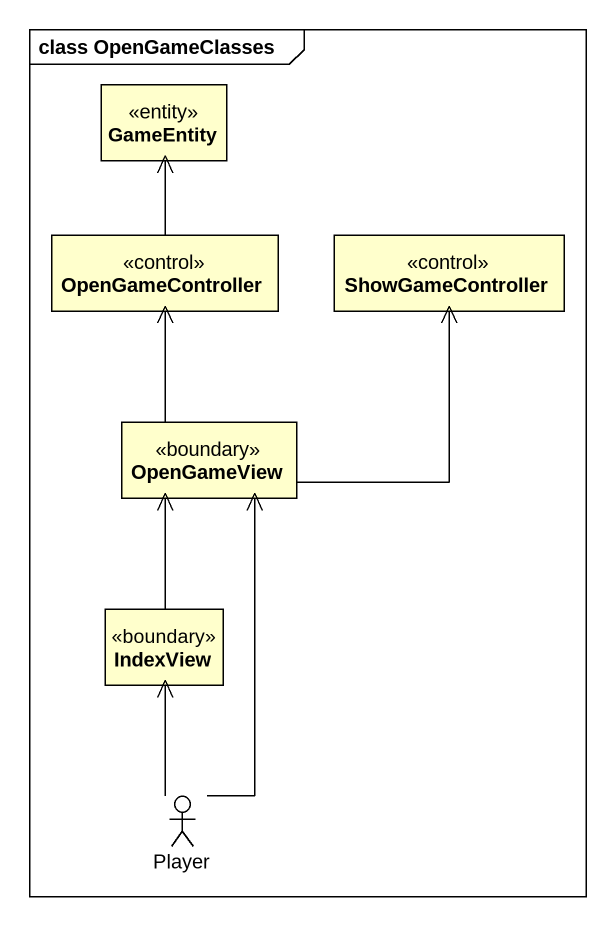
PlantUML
@startuml
mainframe class OpenGameClasses
allowmixing
hide circle
hide empty members
class GameEntity <<entity>>
class OpenGameController <<control>>
class ShowGameController <<control>>
class OpenGameView <<boundary>>
class IndexView <<boundary>>
actor Player
OpenGameController -up-> GameEntity
OpenGameView -up-> OpenGameController
OpenGameView -up-> ShowGameController
IndexView -up-> OpenGameView
Player -up-> OpenGameView
Player -up-> IndexView
@enduml
